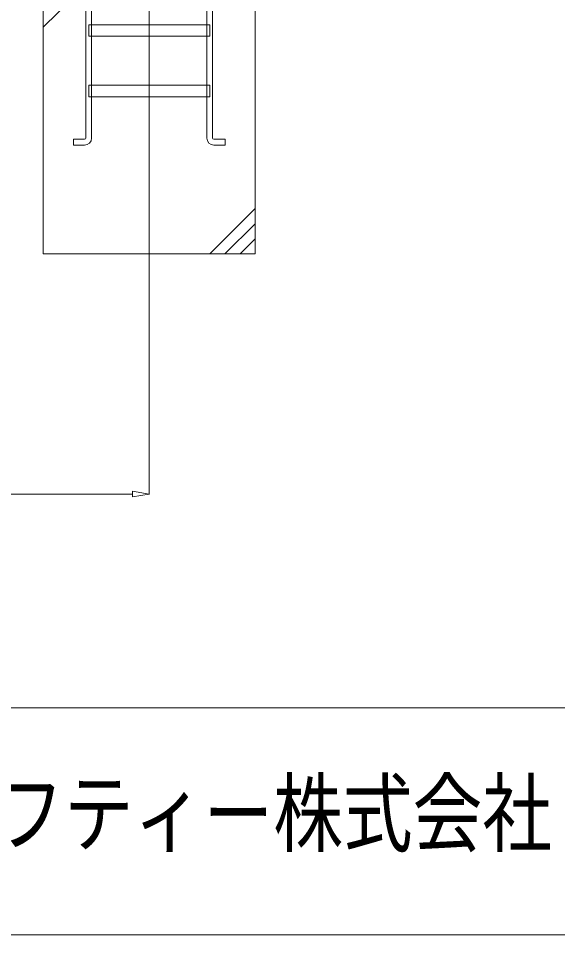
# Model space of a CAD drawing. Units: millimetres, scale not verified. Extents: x -10062 to 10062, y -16938 to 16938.
# Drawn here: x -145 to 1637, y 3062 to 6092 of the extents above; entities that cross this region are included whole.
import ezdxf
from ezdxf.enums import TextEntityAlignment as Align

# ---------------------------------------------------------------- set-up
doc = ezdxf.new("R2010")
doc.units = ezdxf.units.MM
doc.header["$LTSCALE"] = 90
doc.linetypes.add('CHAIN2', pattern=[12, 9, -1, 1, -1])
doc.linetypes.add('DASHED1', pattern=[1.8, 1.2, -0.6])
for name, color, linetype, lineweight in [('0-9_基礎工事用PCA小', 134, 'Continuous', 18), ('0-B_図面枠', 134, 'Continuous', 18), ('0-C_寸法', 134, 'Continuous', 18), ('1-6_通芯', 134, 'CHAIN2', 18)]:
    doc.layers.add(name, color=color, linetype=linetype, lineweight=lineweight)
doc.styles.add('ＭＳ ゴシック', font='')
doc.styles.get('ＭＳ ゴシック').set_extended_font_data('MS Gothic')

msp = doc.modelspace()

# ---------------------------------------------------------------- linework, layer by layer
at = {"layer": '0-9_基礎工事用PCA小'}
for p, q in [((-62.5, 6062.5), (87.5, 6212.5)), ((97.03, 6032.5), (97.03, 5870.5)), ((477.97, 6032.5), (477.97, 5870.5)), ((97.03, 5832.5), (97.03, 5695.5)), ((477.97, 5832.5), (477.97, 5695.5)), ((637.5, 5462.5), (487.5, 5312.5)), ((637.5, 5412.5), (537.5, 5312.5)), ((637.5, 5362.5), (587.5, 5312.5))]:
    msp.add_line(p, q, dxfattribs=at)
at = {"layer": '0-9_基礎工事用PCA小', "linetype": 'DASHED1'}
for p, q in [((97.03, 6070.5), (97.03, 6032.5)), ((477.97, 6070.5), (477.97, 6032.5)), ((97.03, 5870.5), (97.03, 5832.5)), ((477.97, 5870.5), (477.97, 5832.5))]:
    msp.add_line(p, q, dxfattribs=at)
at = {"layer": '0-9_基礎工事用PCA小'}
for points in [[(77.98, 5695.55), (77.98, 6272.5), (97.03, 6272.5), (97.03, 6070.5)], [(497.02, 5695.55), (497.02, 6272.5), (477.97, 6272.5), (477.97, 6070.5)], [(74.03, 5672.5), (37.03, 5672.5), (37.03, 5691.55), (73.97, 5691.55)], [(500.98, 5672.5), (537.98, 5672.5), (537.98, 5691.55), (501.02, 5691.55)]]:
    msp.add_lwpolyline(points, dxfattribs=at)
for points in [[(-62.5, 5312.5), (637.5, 5312.5), (637.5, 6212.5), (-62.5, 6212.5)], [(87.5, 6070.5), (487.5, 6070.5), (487.5, 6032.5), (87.5, 6032.5)], [(87.5, 5870.5), (487.5, 5870.5), (487.5, 5832.5), (87.5, 5832.5)]]:
    msp.add_lwpolyline(points, close=True, dxfattribs=at)
for centre, radius, start, end in [((73.97, 5695.55), 4, 270, 360), ((74.03, 5695.5), 23, 270, 360), ((500.98, 5695.5), 23, 180, 270), ((501.02, 5695.55), 4, 180, 270)]:
    msp.add_arc(centre, radius, start, end, dxfattribs=at)
at = {"layer": '0-B_図面枠'}
msp.add_line((-10062.5, 3812.5), (10062.5, 3812.5), dxfattribs=at)
msp.add_lwpolyline([(-10062.5, 16937.5), (10062.5, 16937.5), (10062.5, 3062.5), (-10062.5, 3062.5)], close=True, dxfattribs=at)
at = {"layer": '0-C_寸法'}
for p, q in [((287.5, 5311.5), (287.5, 4518.05)), ((232.5, 4519.04), (-6957.5, 4519.04)), ((232.5, 4528.21), (287.5, 4519.04)), ((232.5, 4528.21), (232.5, 4509.87)), ((287.5, 4519.04), (232.5, 4509.87))]:
    msp.add_line(p, q, dxfattribs=at)
at = {"layer": '1-6_通芯'}
msp.add_line((287.5, 5312.5), (287.5, 7224.5), dxfattribs=at)

# ---------------------------------------------------------------- texts
at = {"layer": '0-B_図面枠', "style": 'ＭＳ ゴシック', "width": 0.8}
msp.add_text('日本セイフティー株式会社', height=211.1, dxfattribs=at).set_placement((-1145.75, 3294.97), align=Align.BOTTOM_LEFT)

doc.saveas('drawing.dxf')
